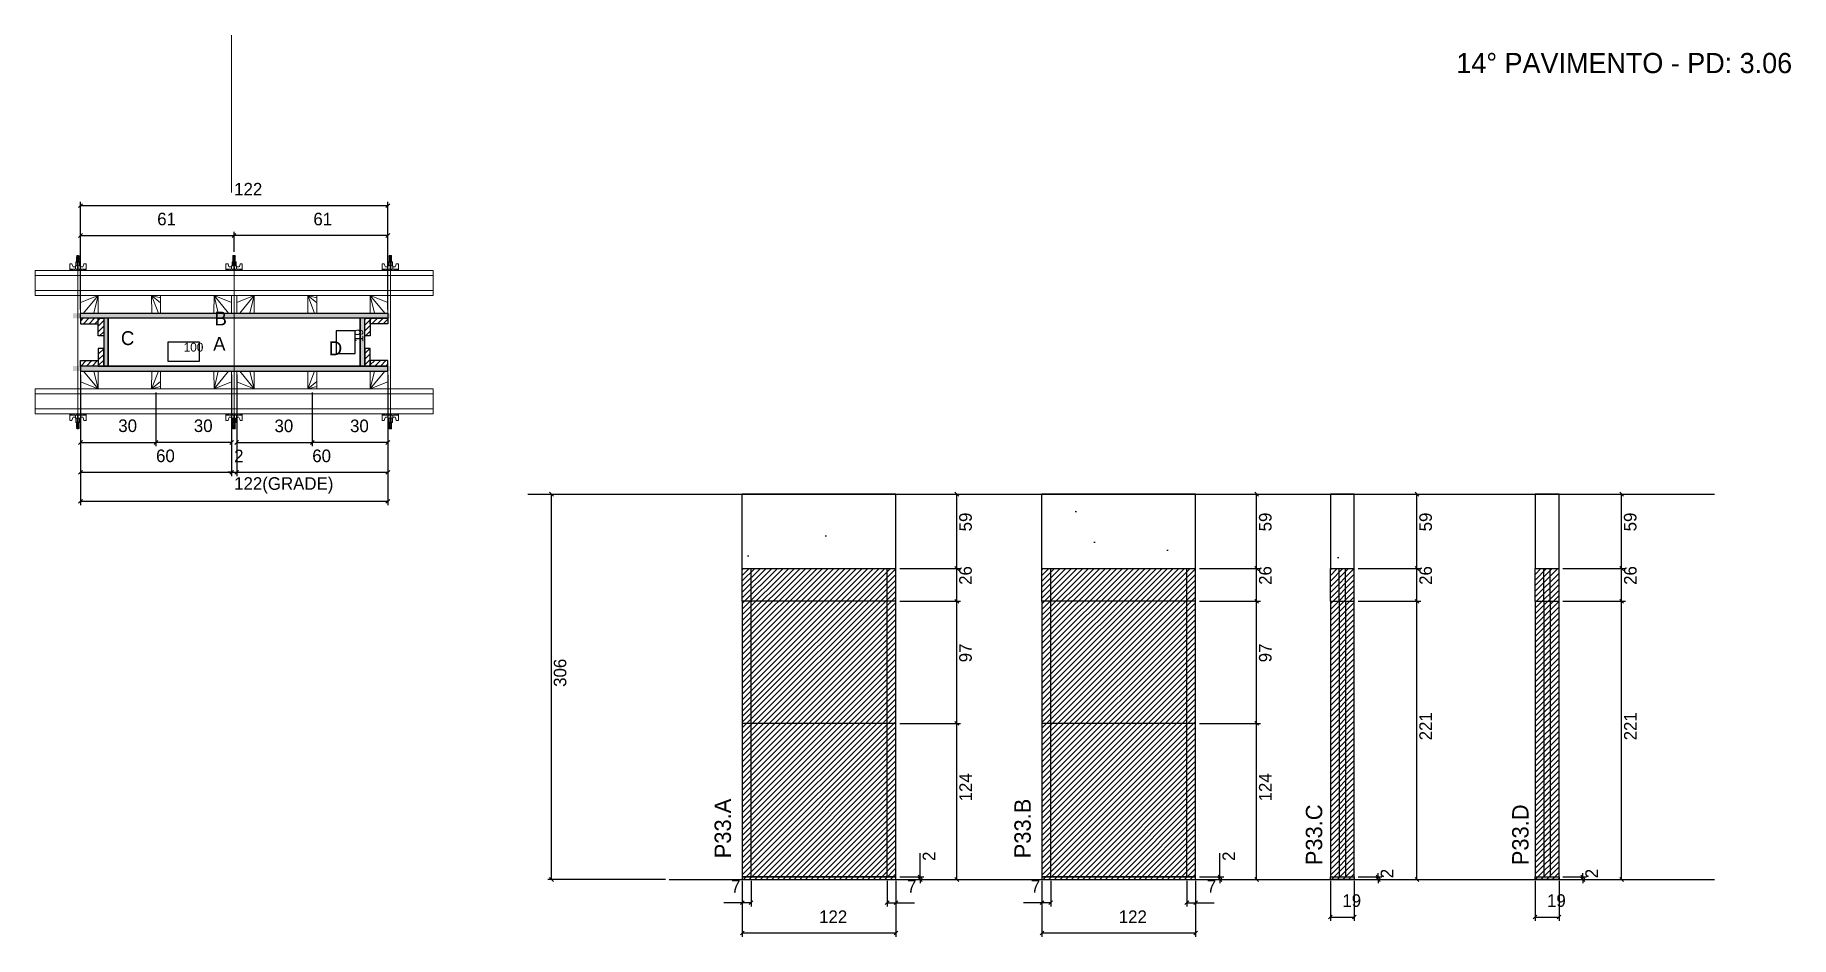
# Model space of a CAD drawing. Header units: metres. Extents: x 5724 to 7118, y 1648 to 2364.
import ezdxf

# ---------------------------------------------------------------- set-up
doc = ezdxf.new("R2010")
doc.units = ezdxf.units.M
for name, color, linetype in [('CHAPA', 7, 'Continuous'), ('COTA', 7, 'Continuous'), ('Hachura', 7, 'Continuous'), ('Madeira', 7, 'Continuous'), ('NIVEL 2° PAV.', 7, 'Continuous'), ('NOMENCLATURA', 7, 'Continuous'), ('Nível', 7, 'Continuous'), ('Painéis', 7, 'Continuous'), ('Perfil Metálico', 7, 'Continuous'), ('SARR_2.2x7', 7, 'Continuous'), ('SARRAFO', 7, 'Continuous'), ('Texto Seção', 7, 'Continuous'), ('TEXTO_GERAL', 7, 'Continuous')]:
    doc.layers.add(name, color=color, linetype=linetype)

msp = doc.modelspace()

# ---------------------------------------------------------------- hatches: boundary and pattern name
at = {"layer": 'COTA'}
h = msp.add_hatch(dxfattribs=at)
h.set_pattern_fill('AR-CONC')
h.paths.add_polyline_path([(6285.8, 1999.3), (6285.8, 1940.3), (6407.8, 1940.3), (6407.8, 1999.3), (6285.8, 1999.3)])
h = msp.add_hatch(dxfattribs=at)
h.set_pattern_fill('AR-CONC')
h.paths.add_polyline_path([(6523.7, 1999.3), (6523.7, 1940.3), (6645.7, 1940.3), (6645.7, 1999.3), (6523.7, 1999.3)])
h = msp.add_hatch(dxfattribs=at)
h.set_pattern_fill('AR-CONC')
h.paths.add_polyline_path([(6771.7, 1940.3), (6771.7, 1999.3), (6752.7, 1999.3), (6752.7, 1940.3), (6771.7, 1940.3)])
h = msp.add_hatch(dxfattribs=at)
h.set_pattern_fill('AR-CONC')
h.paths.add_polyline_path([(6934.2, 1940.3), (6934.2, 1999.3), (6915.2, 1999.3), (6915.2, 1940.3), (6934.2, 1940.3)])
at = {"layer": 'Hachura'}
h = msp.add_hatch(color=7, dxfattribs=at)
h.dxf.hatch_style = 1
h.paths.add_polyline_path([(5754.4, 2139.1), (5754.4, 2143.1), (6006.4, 2143.1), (6006.4, 2139.1), (5754.4, 2139.1), (5754.4, 2139.1)])
h = msp.add_hatch(dxfattribs=at)
h.set_pattern_fill('ANSI31')
h.paths.add_polyline_path([(5774.4, 2139.1), (5774.4, 2134.7), (5760.4, 2134.7), (5760.4, 2139.1), (5774.4, 2139.1)])
h = msp.add_hatch(dxfattribs=at)
h.set_pattern_fill('ANSI31')
h.paths.add_polyline_path([(5778.8, 2139.1), (5774.4, 2139.1), (5774.4, 2125.1), (5778.8, 2125.1), (5778.8, 2139.1)])
h = msp.add_hatch(color=7, dxfattribs=at)
h.dxf.hatch_style = 1
h.paths.add_polyline_path([(5782.4, 2139.1), (5778.8, 2139.1), (5778.8, 2101.1), (5782.4, 2101.1), (5782.4, 2139.1)])
h = msp.add_hatch(color=7, dxfattribs=at)
h.dxf.hatch_style = 1
h.paths.add_polyline_path([(5782.4, 2139.1), (5778.8, 2139.1), (5778.8, 2101.1), (5782.4, 2101.1), (5782.4, 2139.1)])
h = msp.add_hatch(color=7, dxfattribs=at)
h.dxf.hatch_style = 1
h.paths.add_polyline_path([(5986, 2139.1), (5982.4, 2139.1), (5982.4, 2101.1), (5986, 2101.1), (5986, 2139.1)])
h = msp.add_hatch(color=7, dxfattribs=at)
h.dxf.hatch_style = 1
h.paths.add_polyline_path([(5986, 2139.1), (5982.4, 2139.1), (5982.4, 2101.1), (5986, 2101.1), (5986, 2139.1)])
h = msp.add_hatch(dxfattribs=at)
h.set_pattern_fill('ANSI31')
h.paths.add_polyline_path([(5990.4, 2139.1), (5986, 2139.1), (5986, 2125.1), (5990.4, 2125.1), (5990.4, 2139.1)])
h = msp.add_hatch(dxfattribs=at)
h.set_pattern_fill('ANSI31')
h.paths.add_polyline_path([(5990.4, 2139.1), (5990.4, 2134.7), (6004.4, 2134.7), (6004.4, 2139.1), (5990.4, 2139.1)])
h = msp.add_hatch(dxfattribs=at)
h.set_pattern_fill('ANSI31')
h.paths.add_polyline_path([(5774.4, 2101.1), (5774.4, 2105.5), (5760.4, 2105.5), (5760.4, 2101.1), (5774.4, 2101.1)])
h = msp.add_hatch(dxfattribs=at)
h.set_pattern_fill('ANSI31')
h.paths.add_polyline_path([(5778.8, 2101.1), (5774.4, 2101.1), (5774.4, 2115.1), (5778.8, 2115.1), (5778.8, 2101.1)])
h = msp.add_hatch(dxfattribs=at)
h.set_pattern_fill('ANSI31')
h.paths.add_polyline_path([(5990.4, 2101.1), (5986, 2101.1), (5986, 2115.1), (5990.4, 2115.1), (5990.4, 2101.1)])
h = msp.add_hatch(dxfattribs=at)
h.set_pattern_fill('ANSI31')
h.paths.add_polyline_path([(5990.4, 2101.1), (5990.4, 2105.5), (6004.4, 2105.5), (6004.4, 2101.1), (5990.4, 2101.1)])
h = msp.add_hatch(color=7, dxfattribs=at)
h.dxf.hatch_style = 1
h.paths.add_polyline_path([(5754.4, 2101.1), (5754.4, 2097.1), (6006.4, 2097.1), (6006.4, 2101.1), (5754.4, 2101.1), (5754.4, 2101.1)])
h = msp.add_hatch(dxfattribs=at)
h.set_pattern_fill('ANSI31')
h.paths.add_polyline_path([(6407.8, 1940.3), (6285.8, 1940.3), (6285.8, 1693.3), (6407.8, 1693.3), (6407.8, 1940.3)])
h = msp.add_hatch(dxfattribs=at)
h.set_pattern_fill('ANSI31')
h.paths.add_polyline_path([(6645.7, 1940.3), (6523.7, 1940.3), (6523.7, 1693.3), (6645.7, 1693.3), (6645.7, 1940.3)])
h = msp.add_hatch(dxfattribs=at)
h.set_pattern_fill('ANSI31')
h.paths.add_polyline_path([(6771.7, 1940.3), (6752.7, 1940.3), (6752.7, 1693.3), (6771.7, 1693.3), (6771.7, 1940.3)])
h = msp.add_hatch(dxfattribs=at)
h.set_pattern_fill('ANSI31')
h.paths.add_polyline_path([(6934.2, 1940.3), (6915.2, 1940.3), (6915.2, 1693.3), (6934.2, 1693.3), (6934.2, 1940.3)])

# ---------------------------------------------------------------- linework, layer by layer
at = {"layer": 'CHAPA', "color": 1, "lineweight": 25}
for points in [[(5760.4, 2139.1), (5760.4, 2143.1), (6004.4, 2143.1), (6004.4, 2139.1)], [(5760.4, 2139.1), (5760.4, 2143.1), (6004.4, 2143.1), (6004.4, 2139.1)], [(5782.4, 2139.1), (5778.8, 2139.1), (5778.8, 2101.1), (5782.4, 2101.1)], [(5782.4, 2139.1), (5778.8, 2139.1), (5778.8, 2101.1), (5782.4, 2101.1)], [(5986, 2139.1), (5982.4, 2139.1), (5982.4, 2101.1), (5986, 2101.1)], [(5986, 2139.1), (5982.4, 2139.1), (5982.4, 2101.1), (5986, 2101.1)], [(5760.4, 2101.1), (5760.4, 2097.1), (6004.4, 2097.1), (6004.4, 2101.1)], [(5760.4, 2101.1), (5760.4, 2097.1), (6004.4, 2097.1), (6004.4, 2101.1)]]:
    msp.add_lwpolyline(points, close=True, dxfattribs=at)
at = {"layer": 'COTA', "color": 241, "lineweight": 25}
for p, q in [((5760.4, 2146.1), (5760.4, 2231.5)), ((6004.4, 2146.1), (6004.4, 2231.5)), ((6004.4, 2228.5), (5760.4, 2228.5)), ((5760.4, 2180.1), (5760.4, 2207.8)), ((5760.4, 2204.8), (5882.3, 2204.8)), ((5882.3, 2191.9), (5882.3, 2207.8)), ((5882.3, 2191.9), (5882.3, 2207.8)), ((6004.4, 2204.8), (5882.3, 2204.8)), ((6004.4, 2180.1), (6004.4, 2207.8)), ((5760.4, 2094.1), (5760.4, 2013.7)), ((5880.4, 2094.1), (5880.4, 2013.7)), ((5884.4, 2094.1), (5884.4, 2013.7)), ((6004.4, 2094.1), (6004.4, 2013.7)), ((5760.4, 2080.1), (5760.4, 1990.6)), ((5820.3, 2080.1), (5820.3, 2037.4)), ((5820.3, 2080.1), (5820.3, 2037.4)), ((5880.4, 2080.1), (5880.4, 2013.7)), ((5884.4, 2080.1), (5884.4, 2013.7)), ((5944.4, 2080.1), (5944.4, 2037.4)), ((5944.4, 2080.1), (5944.4, 2037.4)), ((6004.4, 2080.1), (6004.4, 1990.6)), ((5760.4, 2060.1), (5760.4, 2037.4)), ((5880.4, 2051.1), (5880.4, 2037.4)), ((5884.4, 2060.1), (5884.4, 2037.4)), ((6004.4, 2051.1), (6004.4, 2037.4)), ((5760.4, 2040.4), (5820.3, 2040.4)), ((5880.4, 2040.4), (5820.3, 2040.4)), ((5884.4, 2040.4), (5944.4, 2040.4)), ((6004.4, 2040.4), (5944.4, 2040.4)), ((5760.4, 2016.7), (5880.4, 2016.7)), ((5880.4, 2016.7), (5877.4, 2016.7)), ((5880.4, 2016.7), (5884.4, 2016.7)), ((5884.4, 2016.7), (6004.4, 2016.7)), ((5884.4, 2016.7), (5887.4, 2016.7)), ((6004.4, 1993.6), (5760.4, 1993.6)), ((6285.8, 1940.3), (6285.8, 1999.3)), ((6407.8, 1999.3), (6285.8, 1999.3)), ((6407.8, 1940.3), (6407.8, 1999.3)), ((6645.7, 1999.3), (6523.7, 1999.3)), ((6523.7, 1940.3), (6523.7, 1999.3)), ((6645.7, 1940.3), (6645.7, 1999.3))]:
    msp.add_line(p, q, dxfattribs=at)
at = {"layer": 'COTA', "color": 0, "lineweight": 25}
for p, q in [((5761.9, 2230), (5758.9, 2227)), ((6002.9, 2227), (6005.9, 2230)), ((5761.9, 2206.3), (5758.9, 2203.3)), ((5883.8, 2206.3), (5880.8, 2203.3)), ((5880.8, 2203.3), (5883.8, 2206.3)), ((6002.9, 2203.3), (6005.9, 2206.3)), ((5761.9, 2041.9), (5758.9, 2038.9)), ((5818.8, 2038.9), (5821.8, 2041.9)), ((5821.8, 2041.9), (5818.8, 2038.9)), ((5878.9, 2038.9), (5881.9, 2041.9)), ((5885.9, 2041.9), (5882.9, 2038.9)), ((5942.9, 2038.9), (5945.9, 2041.9)), ((5945.9, 2041.9), (5942.9, 2038.9)), ((6002.9, 2038.9), (6005.9, 2041.9)), ((5761.9, 2018.2), (5758.9, 2015.2)), ((5878.9, 2015.2), (5881.9, 2018.2)), ((5878.9, 2015.2), (5881.9, 2018.2)), ((5885.9, 2018.2), (5882.9, 2015.2)), ((5885.9, 2018.2), (5882.9, 2015.2)), ((6002.9, 2015.2), (6005.9, 2018.2)), ((5761.9, 1995.1), (5758.9, 1992.1)), ((6002.9, 1992.1), (6005.9, 1995.1)), ((6457.6, 1997.8), (6454.6, 2000.8)), ((6695.6, 1997.8), (6692.6, 2000.8)), ((6822.9, 1997.8), (6819.9, 2000.8)), ((6985.4, 1997.8), (6982.4, 2000.8)), ((6454.6, 1941.8), (6457.6, 1938.8)), ((6692.6, 1941.8), (6695.6, 1938.8)), ((6819.9, 1941.8), (6822.9, 1938.8)), ((6982.4, 1941.8), (6985.4, 1938.8)), ((6457.6, 1912.8), (6454.6, 1915.8)), ((6695.6, 1912.8), (6692.6, 1915.8)), ((6822.9, 1912.8), (6819.9, 1915.8)), ((6985.4, 1912.8), (6982.4, 1915.8)), ((6457.6, 1815.8), (6454.6, 1818.8)), ((6454.6, 1818.8), (6457.6, 1815.8)), ((6695.6, 1815.8), (6692.6, 1818.8)), ((6692.6, 1818.8), (6695.6, 1815.8)), ((6425.5, 1696.8), (6428.5, 1693.8)), ((6428.5, 1691.8), (6425.5, 1694.8)), ((6454.6, 1694.8), (6457.6, 1691.8)), ((6663.5, 1696.8), (6666.5, 1693.8)), ((6666.5, 1691.8), (6663.5, 1694.8)), ((6692.6, 1694.8), (6695.6, 1691.8)), ((6789.1, 1696.8), (6792.1, 1693.8)), ((6792.1, 1691.8), (6789.1, 1694.8)), ((6819.9, 1694.8), (6822.9, 1691.8)), ((6951.6, 1696.8), (6954.6, 1693.8)), ((6954.6, 1691.8), (6951.6, 1694.8)), ((6982.4, 1694.8), (6985.4, 1691.8)), ((6287.3, 1676.3), (6284.3, 1673.3)), ((6291.3, 1673.3), (6294.3, 1676.3)), ((6402.3, 1676.3), (6399.3, 1673.3)), ((6406.3, 1673.3), (6409.3, 1676.3)), ((6525.2, 1676.3), (6522.2, 1673.3)), ((6529.2, 1673.3), (6532.2, 1676.3)), ((6640.2, 1676.3), (6637.2, 1673.3)), ((6644.2, 1673.3), (6647.2, 1676.3)), ((6754.2, 1664.9), (6751.2, 1661.9)), ((6770.2, 1661.9), (6773.2, 1664.9)), ((6916.7, 1664.9), (6913.7, 1661.9)), ((6932.7, 1661.9), (6935.7, 1664.9)), ((6287.3, 1652.2), (6284.3, 1649.2)), ((6406.3, 1649.2), (6409.3, 1652.2)), ((6525.2, 1652.2), (6522.2, 1649.2)), ((6644.2, 1649.2), (6647.2, 1652.2))]:
    msp.add_line(p, q, dxfattribs=at)
at = {"layer": 'COTA', "color": 180, "lineweight": 25}
for p, q in [((5854.8, 2120.1), (5829.8, 2120.1)), ((5829.8, 2120.1), (5829.8, 2105.1)), ((5854.8, 2105.1), (5854.8, 2120.1)), ((5978.4, 2129.1), (5963.4, 2129.1)), ((5963.4, 2129.1), (5963.4, 2111.1)), ((5978.4, 2111.1), (5978.4, 2129.1)), ((5829.8, 2105.1), (5854.8, 2105.1)), ((5963.4, 2111.1), (5978.4, 2111.1))]:
    msp.add_line(p, q, dxfattribs=at)
at = {"layer": 'COTA', "color": 4, "lineweight": 25}
for p, q in [((6410.8, 1999.3), (6459.1, 1999.3)), ((6456.1, 1940.3), (6456.1, 1999.3)), ((6648.7, 1999.3), (6697.1, 1999.3)), ((6694.1, 1940.3), (6694.1, 1999.3)), ((6774.7, 1999.3), (6824.4, 1999.3)), ((6821.4, 1940.3), (6821.4, 1999.3)), ((6937.2, 1999.3), (6986.9, 1999.3)), ((6983.9, 1940.3), (6983.9, 1999.3)), ((6410.8, 1940.3), (6459.1, 1940.3)), ((6648.7, 1940.3), (6697.1, 1940.3)), ((6774.7, 1940.3), (6824.4, 1940.3)), ((6937.2, 1940.3), (6986.9, 1940.3)), ((6410.8, 1914.3), (6459.1, 1914.3)), ((6456.1, 1817.3), (6456.1, 1914.3)), ((6648.7, 1914.3), (6697.1, 1914.3)), ((6694.1, 1817.3), (6694.1, 1914.3)), ((6774.7, 1914.3), (6824.4, 1914.3)), ((6821.4, 1693.3), (6821.4, 1914.3)), ((6937.2, 1914.3), (6986.9, 1914.3)), ((6983.9, 1693.3), (6983.9, 1914.3)), ((6410.8, 1817.3), (6459.1, 1817.3)), ((6448.6, 1817.3), (6459.1, 1817.3)), ((6456.1, 1693.3), (6456.1, 1817.3)), ((6648.7, 1817.3), (6697.1, 1817.3)), ((6686.6, 1817.3), (6697.1, 1817.3)), ((6694.1, 1693.3), (6694.1, 1817.3)), ((6427, 1695.3), (6427, 1714.1)), ((6665, 1695.3), (6665, 1714.1)), ((6285.8, 1692.3), (6285.8, 1647.7)), ((6285.8, 1690.3), (6285.8, 1671.8)), ((6292.8, 1692.3), (6292.8, 1671.8)), ((6400.8, 1692.3), (6400.8, 1671.8)), ((6407.8, 1692.3), (6407.8, 1647.7)), ((6407.8, 1690.3), (6407.8, 1671.8)), ((6410.8, 1695.3), (6430, 1695.3)), ((6410.8, 1693.3), (6430, 1693.3)), ((6410.8, 1693.3), (6459.1, 1693.3)), ((6427, 1693.3), (6427, 1695.3)), ((6427, 1693.3), (6427, 1690.3)), ((6523.7, 1692.3), (6523.7, 1647.7)), ((6523.7, 1690.3), (6523.7, 1671.8)), ((6530.7, 1692.3), (6530.7, 1671.8)), ((6638.7, 1692.3), (6638.7, 1671.8)), ((6645.7, 1692.3), (6645.7, 1647.7)), ((6645.7, 1690.3), (6645.7, 1671.8)), ((6648.7, 1695.3), (6668, 1695.3)), ((6648.7, 1693.3), (6668, 1693.3)), ((6648.7, 1693.3), (6697.1, 1693.3)), ((6665, 1693.3), (6665, 1695.3)), ((6665, 1693.3), (6665, 1690.3)), ((6752.7, 1692.3), (6752.7, 1660.4)), ((6771.7, 1692.3), (6771.7, 1660.4)), ((6774.7, 1695.3), (6793.6, 1695.3)), ((6774.7, 1693.3), (6793.6, 1693.3)), ((6774.7, 1693.3), (6824.4, 1693.3)), ((6790.6, 1695.3), (6790.6, 1698.3)), ((6790.6, 1693.3), (6790.6, 1695.3)), ((6790.6, 1693.3), (6790.6, 1690.3)), ((6915.2, 1692.3), (6915.2, 1660.4)), ((6934.2, 1692.3), (6934.2, 1660.4)), ((6937.2, 1695.3), (6956.1, 1695.3)), ((6937.2, 1693.3), (6956.1, 1693.3)), ((6937.2, 1693.3), (6986.9, 1693.3)), ((6953.1, 1695.3), (6953.1, 1698.3)), ((6953.1, 1693.3), (6953.1, 1695.3)), ((6953.1, 1693.3), (6953.1, 1690.3)), ((6285.8, 1674.8), (6271.1, 1674.8)), ((6292.8, 1674.8), (6285.8, 1674.8)), ((6400.8, 1674.8), (6407.8, 1674.8)), ((6407.8, 1674.8), (6422.5, 1674.8)), ((6523.7, 1674.8), (6509, 1674.8)), ((6530.7, 1674.8), (6523.7, 1674.8)), ((6638.7, 1674.8), (6645.7, 1674.8)), ((6645.7, 1674.8), (6660.5, 1674.8)), ((6752.7, 1663.4), (6771.7, 1663.4)), ((6915.2, 1663.4), (6934.2, 1663.4)), ((6407.8, 1650.7), (6285.8, 1650.7)), ((6645.7, 1650.7), (6523.7, 1650.7))]:
    msp.add_line(p, q, dxfattribs=at)
at = {"layer": 'COTA', "color": 241, "lineweight": 25}
for points in [[(6771.7, 1940.3), (6771.7, 1999.3), (6752.7, 1999.3), (6752.7, 1940.3)], [(6934.2, 1940.3), (6934.2, 1999.3), (6915.2, 1999.3), (6915.2, 1940.3)]]:
    msp.add_lwpolyline(points, dxfattribs=at)
at = {"layer": 'Hachura', "color": 0, "lineweight": 9}
for p, q in [((5757.3, 2188.6), (5757.7, 2188.9)), ((5757.3, 2188.3), (5757.3, 2188.6)), ((5759.3, 2188.6), (5757.3, 2188.6)), ((5757.7, 2188.9), (5758.9, 2188.9)), ((5759.3, 2187.9), (5758, 2188.6)), ((5759.4, 2188), (5758.2, 2188.6)), ((5758.7, 2188.6), (5759.4, 2188.2)), ((5759.3, 2188.6), (5758.9, 2188.9)), ((5759, 2188.6), (5759.3, 2188.5)), ((5881.3, 2188.6), (5881.7, 2188.9)), ((5881.3, 2188.2), (5881.3, 2188.6)), ((5883.3, 2188.6), (5881.3, 2188.6)), ((5881.7, 2188.9), (5882.9, 2188.9)), ((5883.3, 2187.9), (5882, 2188.6)), ((5883.4, 2188), (5882.2, 2188.6)), ((5882.8, 2188.6), (5883.4, 2188.2)), ((5883.3, 2188.6), (5882.9, 2188.9)), ((5883, 2188.6), (5883.3, 2188.4)), ((6006, 2188.6), (6005.3, 2188.2)), ((6005.4, 2188), (6006.5, 2188.6)), ((6005.5, 2188.6), (6005.8, 2188.9)), ((6005.7, 2188.6), (6005.5, 2188.5)), ((6005.5, 2187.9), (6006.8, 2188.6)), ((6005.5, 2188.6), (6007.4, 2188.6)), ((6007.1, 2188.9), (6005.8, 2188.9)), ((6007.4, 2188.6), (6007.1, 2188.9)), ((6007.4, 2188.3), (6007.4, 2188.6)), ((5751.9, 2182.3), (5753.6, 2182.3)), ((5751.9, 2177.1), (5751.9, 2182.2)), ((5751.9, 2178), (5764.8, 2178)), ((5751.9, 2178), (5757.1, 2178)), ((5764.8, 2177.1), (5751.9, 2177.1)), ((5752.1, 2178), (5752.1, 2177.1)), ((5752.3, 2178), (5752.3, 2177.1)), ((5752.6, 2178), (5752.6, 2177.1)), ((5753.1, 2178), (5753.1, 2177.1)), ((5753.6, 2182.3), (5754.2, 2180.1)), ((5753.9, 2178), (5753.9, 2177.1)), ((5754.5, 2179.8), (5756.4, 2179.8)), ((5755.3, 2178), (5755.3, 2177.1)), ((5763.9, 2177.1), (5756, 2177.1)), ((5756.4, 2180.6), (5760.3, 2180.6)), ((5756.4, 2178), (5756.4, 2180.6)), ((5758.4, 2178), (5756.4, 2178)), ((5760, 2183.8), (5756.7, 2183.8)), ((5756.7, 2183.8), (5756.7, 2180.6)), ((5760, 2183.7), (5756.7, 2183.7)), ((5757.1, 2178), (5757.7, 2178)), ((5759.4, 2186.9), (5757.2, 2187.9)), ((5759.4, 2185.7), (5757.2, 2186.8)), ((5759.4, 2184.5), (5757.2, 2185.6)), ((5758.5, 2183.8), (5757.2, 2184.4)), ((5757.3, 2188.3), (5759.3, 2187.3)), ((5757.3, 2188.3), (5759.3, 2187.3)), ((5757.3, 2188.2), (5759.4, 2187.1)), ((5757.3, 2187.1), (5757.3, 2187.7)), ((5759.3, 2186.8), (5757.3, 2187.7)), ((5757.3, 2187.1), (5759.3, 2186.1)), ((5757.3, 2187), (5759.4, 2185.9)), ((5757.3, 2185.9), (5757.3, 2186.6)), ((5759.3, 2185.6), (5757.3, 2186.6)), ((5757.3, 2186.4), (5757.3, 2186.6)), ((5757.3, 2185.9), (5759.3, 2185)), ((5757.3, 2185.9), (5759.4, 2184.8)), ((5757.3, 2184.8), (5757.3, 2185.4)), ((5759.3, 2184.5), (5757.3, 2185.4)), ((5757.3, 2184.8), (5759.3, 2183.8)), ((5758.2, 2183.8), (5757.3, 2184.3)), ((5757.3, 2183.8), (5757.3, 2184.3)), ((5757.4, 2177.7), (5757.4, 2177.9)), ((5757.4, 2177.3), (5757.4, 2177.7)), ((5757.7, 2183.8), (5757.7, 2180.6)), ((5758.1, 2178), (5758.1, 2180)), ((5758.4, 2178), (5758.4, 2177.1)), ((5758.6, 2180), (5758.6, 2178)), ((5759.3, 2187.9), (5759.3, 2187.3)), ((5759.3, 2186.1), (5759.3, 2186.8)), ((5759.3, 2185.4), (5759.3, 2185.6)), ((5759.3, 2185.4), (5759.3, 2185)), ((5759.3, 2184.5), (5759.3, 2183.8)), ((5759.3, 2183.8), (5759.3, 2180.6)), ((5759.3, 2177.9), (5759.3, 2177.5)), ((5760, 2180.6), (5760, 2183.8)), ((5760.3, 2180.6), (5760, 2180.6)), ((5760.3, 2180.6), (5760, 2180.6)), ((5760.3, 2180.6), (5760.3, 2178)), ((5762.2, 2179.8), (5760.3, 2179.8)), ((5761.4, 2178), (5761.4, 2177.1)), ((5763.1, 2182.3), (5762.6, 2180.1)), ((5762.8, 2178), (5762.8, 2177.1)), ((5764.8, 2182.3), (5763.1, 2182.3)), ((5763.7, 2178), (5763.7, 2177.1)), ((5764.1, 2178), (5764.1, 2177.1)), ((5764.5, 2178), (5764.5, 2177.1)), ((5764.7, 2178), (5764.7, 2177.1)), ((5764.8, 2178), (5764.8, 2182.3)), ((5764.8, 2178), (5764.8, 2177.1)), ((5875.9, 2177.1), (5875.9, 2182.2)), ((5875.9, 2182.2), (5877.6, 2182.2)), ((5875.9, 2178), (5888.8, 2178)), ((5875.9, 2178), (5881.1, 2178)), ((5888.8, 2177.1), (5875.9, 2177.1)), ((5876.1, 2178), (5876.1, 2177.1)), ((5876.3, 2178), (5876.3, 2177.1)), ((5876.6, 2178), (5876.6, 2177.1)), ((5877.1, 2178), (5877.1, 2177.1)), ((5877.6, 2182.2), (5878.2, 2180)), ((5877.9, 2178), (5877.9, 2177.1)), ((5878.5, 2179.8), (5880.4, 2179.8)), ((5879.3, 2178), (5879.3, 2177.1)), ((5887.9, 2177.1), (5880.1, 2177.1)), ((5880.4, 2180.6), (5884.3, 2180.6)), ((5880.4, 2178), (5880.4, 2180.6)), ((5882.4, 2178), (5880.4, 2178)), ((5884, 2183.8), (5880.7, 2183.8)), ((5880.7, 2183.8), (5880.7, 2180.6)), ((5884, 2183.7), (5880.7, 2183.7)), ((5881.1, 2178), (5881.7, 2178)), ((5883.4, 2186.8), (5881.2, 2187.9)), ((5883.4, 2185.7), (5881.2, 2186.7)), ((5883.4, 2184.5), (5881.2, 2185.6)), ((5882.5, 2183.8), (5881.2, 2184.4)), ((5881.3, 2188.2), (5883.3, 2187.3)), ((5881.3, 2188.2), (5883.4, 2187.1)), ((5881.3, 2188.2), (5883.3, 2187.3)), ((5881.3, 2187.1), (5881.3, 2187.7)), ((5883.3, 2186.8), (5881.3, 2187.7)), ((5881.3, 2187.1), (5883.3, 2186.1)), ((5881.3, 2187), (5883.4, 2185.9)), ((5881.3, 2185.9), (5881.3, 2186.6)), ((5883.3, 2185.6), (5881.3, 2186.6)), ((5881.3, 2186.4), (5881.3, 2186.6)), ((5881.3, 2185.9), (5883.3, 2185)), ((5881.3, 2185.8), (5883.4, 2184.7)), ((5881.3, 2184.8), (5881.3, 2185.4)), ((5883.3, 2184.4), (5881.3, 2185.4)), ((5881.3, 2184.8), (5883.3, 2183.8)), ((5882.2, 2183.8), (5881.3, 2184.2)), ((5881.3, 2183.8), (5881.3, 2184.2)), ((5881.4, 2177.7), (5881.4, 2177.9)), ((5881.4, 2177.2), (5881.4, 2177.7)), ((5881.7, 2183.8), (5881.7, 2180.6)), ((5882.1, 2178), (5882.1, 2180)), ((5882.4, 2178), (5882.4, 2177.1)), ((5882.6, 2180), (5882.6, 2178)), ((5883.3, 2187.9), (5883.3, 2187.3)), ((5883.3, 2186.1), (5883.3, 2186.8)), ((5883.3, 2185.4), (5883.3, 2185.6)), ((5883.3, 2185.4), (5883.3, 2185)), ((5883.3, 2184.4), (5883.3, 2183.8)), ((5883.3, 2183.8), (5883.3, 2180.6)), ((5883.3, 2177.9), (5883.3, 2177.4)), ((5884, 2180.6), (5884, 2183.8)), ((5884.3, 2180.6), (5884, 2180.6)), ((5884.3, 2180.6), (5884, 2180.6)), ((5884.3, 2180.6), (5884.3, 2178)), ((5886.2, 2179.8), (5884.3, 2179.8)), ((5885.4, 2178), (5885.4, 2177.1)), ((5887.1, 2182.2), (5886.6, 2180)), ((5886.8, 2178), (5886.8, 2177.1)), ((5888.8, 2182.2), (5887.1, 2182.2)), ((5887.7, 2178), (5887.7, 2177.1)), ((5888.1, 2178), (5888.1, 2177.1)), ((5888.5, 2178), (5888.5, 2177.1)), ((5888.7, 2178), (5888.7, 2177.1)), ((5888.8, 2178), (5888.8, 2182.2)), ((5888.8, 2178), (5888.8, 2177.1)), ((5999.9, 2178), (5999.9, 2182.3)), ((5999.9, 2182.3), (6001.6, 2182.3)), ((6012.8, 2178), (5999.9, 2178)), ((5999.9, 2178), (5999.9, 2177.1)), ((5999.9, 2177.1), (6012.8, 2177.1)), ((6000.1, 2178), (6000.1, 2177.1)), ((6000.3, 2178), (6000.3, 2177.1)), ((6000.6, 2178), (6000.6, 2177.1)), ((6000.9, 2177.1), (6008.7, 2177.1)), ((6001.1, 2178), (6001.1, 2177.1)), ((6001.6, 2182.3), (6002.2, 2180.1)), ((6001.9, 2178), (6001.9, 2177.1)), ((6002.5, 2179.8), (6004.4, 2179.8)), ((6003.3, 2178), (6003.3, 2177.1)), ((6008.3, 2180.6), (6004.4, 2180.6)), ((6004.4, 2180.6), (6004.4, 2178)), ((6004.4, 2180.6), (6004.7, 2180.6)), ((6004.4, 2180.6), (6004.7, 2180.6)), ((6004.7, 2183.8), (6008, 2183.8)), ((6004.7, 2180.6), (6004.7, 2183.8)), ((6004.7, 2183.7), (6008, 2183.7)), ((6007.5, 2188.2), (6005.3, 2187.1)), ((6007.5, 2187), (6005.3, 2185.9)), ((6007.5, 2185.9), (6005.3, 2184.8)), ((6005.4, 2186.9), (6007.5, 2187.9)), ((6005.4, 2185.7), (6007.5, 2186.8)), ((6005.4, 2184.5), (6007.5, 2185.6)), ((6005.4, 2177.9), (6005.4, 2177.5)), ((6007.4, 2188.3), (6005.5, 2187.3)), ((6007.4, 2188.3), (6005.5, 2187.3)), ((6005.5, 2187.9), (6005.5, 2187.3)), ((6005.5, 2186.8), (6007.4, 2187.7)), ((6007.4, 2187.1), (6005.5, 2186.1)), ((6005.5, 2186.1), (6005.5, 2186.8)), ((6005.5, 2185.6), (6007.4, 2186.6)), ((6007.4, 2185.9), (6005.5, 2185)), ((6005.5, 2185.4), (6005.5, 2185.6)), ((6005.5, 2185.4), (6005.5, 2185)), ((6005.5, 2184.5), (6007.4, 2185.4)), ((6007.4, 2184.8), (6005.5, 2183.8)), ((6005.5, 2184.5), (6005.5, 2183.8)), ((6005.5, 2183.8), (6005.5, 2180.6)), ((6006.2, 2183.8), (6007.5, 2184.4)), ((6006.2, 2180), (6006.2, 2178)), ((6006.4, 2178), (6008.3, 2178)), ((6006.4, 2178), (6006.4, 2177.1)), ((6006.5, 2183.8), (6007.4, 2184.3)), ((6006.7, 2178), (6006.7, 2180)), ((6007, 2183.8), (6007, 2180.6)), ((6007.7, 2178), (6007, 2178)), ((6007.3, 2177.7), (6007.3, 2177.9)), ((6007.3, 2177.3), (6007.3, 2177.7)), ((6007.4, 2187.1), (6007.4, 2187.7)), ((6007.4, 2185.9), (6007.4, 2186.6)), ((6007.4, 2186.4), (6007.4, 2186.6)), ((6007.4, 2184.8), (6007.4, 2185.4)), ((6007.4, 2183.8), (6007.4, 2184.3)), ((6012.8, 2178), (6007.7, 2178)), ((6008, 2183.8), (6008, 2180.6)), ((6008.3, 2178), (6008.3, 2180.6)), ((6010.2, 2179.8), (6008.3, 2179.8)), ((6009.4, 2178), (6009.4, 2177.1)), ((6011.1, 2182.3), (6010.6, 2180.1)), ((6010.8, 2178), (6010.8, 2177.1)), ((6012.8, 2182.3), (6011.1, 2182.3)), ((6011.7, 2178), (6011.7, 2177.1)), ((6012.1, 2178), (6012.1, 2177.1)), ((6012.5, 2178), (6012.5, 2177.1)), ((6012.7, 2178), (6012.7, 2177.1)), ((6012.8, 2177.1), (6012.8, 2182.2)), ((5764.8, 2063.1), (5751.9, 2063.1)), ((5751.9, 2063.1), (5751.9, 2058)), ((5752.1, 2062.2), (5752.1, 2063.1)), ((5752.3, 2062.2), (5752.3, 2063.1)), ((5752.6, 2062.2), (5752.6, 2063.1)), ((5753.1, 2062.2), (5753.1, 2063.1)), ((5753.9, 2062.2), (5753.9, 2063.1)), ((5755.3, 2062.2), (5755.3, 2063.1)), ((5763.9, 2063.1), (5756, 2063.1)), ((5758.4, 2062.2), (5758.4, 2063.1)), ((5761.4, 2062.2), (5761.4, 2063.1)), ((5762.8, 2062.2), (5762.8, 2063.1)), ((5763.7, 2062.2), (5763.7, 2063.1)), ((5764.1, 2062.2), (5764.1, 2063.1)), ((5764.5, 2062.2), (5764.5, 2063.1)), ((5764.7, 2062.2), (5764.7, 2063.1)), ((5764.8, 2062.2), (5764.8, 2063.1)), ((5888.8, 2063.1), (5875.9, 2063.1)), ((5875.9, 2063.1), (5875.9, 2057.9)), ((5876.1, 2062.2), (5876.1, 2063.1)), ((5876.3, 2062.2), (5876.3, 2063.1)), ((5876.6, 2062.2), (5876.6, 2063.1)), ((5877.1, 2062.2), (5877.1, 2063.1)), ((5877.9, 2062.2), (5877.9, 2063.1)), ((5879.3, 2062.2), (5879.3, 2063.1)), ((5887.9, 2063.1), (5880.1, 2063.1)), ((5882.4, 2062.2), (5882.4, 2063.1)), ((5885.4, 2062.2), (5885.4, 2063.1)), ((5886.8, 2062.2), (5886.8, 2063.1)), ((5887.7, 2062.2), (5887.7, 2063.1)), ((5888.1, 2062.2), (5888.1, 2063.1)), ((5888.5, 2062.2), (5888.5, 2063.1)), ((5888.7, 2062.2), (5888.7, 2063.1)), ((5888.8, 2062.2), (5888.8, 2063.1)), ((5999.9, 2063.1), (6012.8, 2063.1)), ((5999.9, 2062.2), (5999.9, 2063.1)), ((6000.1, 2062.2), (6000.1, 2063.1)), ((6000.3, 2062.2), (6000.3, 2063.1)), ((6000.6, 2062.2), (6000.6, 2063.1)), ((6000.9, 2063.1), (6008.7, 2063.1)), ((6001.1, 2062.2), (6001.1, 2063.1)), ((6001.9, 2062.2), (6001.9, 2063.1)), ((6003.3, 2062.2), (6003.3, 2063.1)), ((6006.4, 2062.2), (6006.4, 2063.1)), ((6009.4, 2062.2), (6009.4, 2063.1)), ((6010.8, 2062.2), (6010.8, 2063.1)), ((6011.7, 2062.2), (6011.7, 2063.1)), ((6012.1, 2062.2), (6012.1, 2063.1)), ((6012.5, 2062.2), (6012.5, 2063.1)), ((6012.7, 2062.2), (6012.7, 2063.1)), ((6012.8, 2063.1), (6012.8, 2058)), ((5751.9, 2062.2), (5764.8, 2062.2)), ((5751.9, 2062.2), (5757.1, 2062.2)), ((5751.9, 2057.9), (5753.6, 2057.9)), ((5753.6, 2057.9), (5754.2, 2060.2)), ((5754.5, 2060.4), (5756.4, 2060.4)), ((5758.4, 2062.2), (5756.4, 2062.2)), ((5756.4, 2062.2), (5756.4, 2059.6)), ((5756.4, 2059.6), (5760.3, 2059.6)), ((5756.7, 2056.4), (5756.7, 2059.6)), ((5760, 2056.5), (5756.7, 2056.5)), ((5760, 2056.4), (5756.7, 2056.4)), ((5757.1, 2062.2), (5757.7, 2062.2)), ((5758.5, 2056.4), (5757.2, 2055.8)), ((5759.4, 2055.7), (5757.2, 2054.6)), ((5759.4, 2054.5), (5757.2, 2053.4)), ((5759.4, 2053.4), (5757.2, 2052.3)), ((5757.3, 2055.4), (5759.3, 2056.4)), ((5758.2, 2056.4), (5757.3, 2055.9)), ((5757.3, 2056.4), (5757.3, 2055.9)), ((5759.3, 2055.8), (5757.3, 2054.8)), ((5757.3, 2055.4), (5757.3, 2054.8)), ((5757.3, 2054.4), (5759.4, 2055.4)), ((5757.3, 2054.3), (5759.3, 2055.2)), ((5759.3, 2054.6), (5757.3, 2053.6)), ((5757.3, 2054.3), (5757.3, 2053.6)), ((5757.3, 2053.2), (5759.4, 2054.3)), ((5757.3, 2053.1), (5759.3, 2054.1)), ((5757.3, 2053.8), (5757.3, 2053.6)), ((5759.3, 2053.4), (5757.3, 2052.5)), ((5757.3, 2053.1), (5757.3, 2052.5)), ((5757.3, 2052), (5759.4, 2053.1)), ((5757.3, 2052), (5759.3, 2052.9)), ((5757.3, 2052), (5759.3, 2052.9)), ((5757.3, 2052), (5757.3, 2051.6)), ((5757.3, 2051.6), (5757.7, 2051.3)), ((5759.3, 2051.6), (5757.3, 2051.6)), ((5757.4, 2063), (5757.4, 2062.5)), ((5757.4, 2062.5), (5757.4, 2062.3)), ((5757.7, 2056.4), (5757.7, 2059.6)), ((5757.7, 2051.3), (5758.9, 2051.3)), ((5759.3, 2052.3), (5758, 2051.6)), ((5758.1, 2062.2), (5758.1, 2060.2)), ((5759.4, 2052.2), (5758.2, 2051.6)), ((5758.6, 2060.2), (5758.6, 2062.2)), ((5758.7, 2051.6), (5759.4, 2052)), ((5759.3, 2051.6), (5758.9, 2051.3)), ((5759, 2051.6), (5759.3, 2051.8)), ((5759.3, 2062.3), (5759.3, 2062.8)), ((5759.3, 2056.4), (5759.3, 2059.6)), ((5759.3, 2055.8), (5759.3, 2056.4)), ((5759.3, 2054.8), (5759.3, 2055.2)), ((5759.3, 2054.8), (5759.3, 2054.6)), ((5759.3, 2054.1), (5759.3, 2053.4)), ((5759.3, 2052.3), (5759.3, 2052.9)), ((5760, 2059.6), (5760, 2056.4)), ((5760.3, 2059.6), (5760, 2059.6)), ((5760.3, 2059.6), (5760, 2059.6)), ((5760.3, 2059.6), (5760.3, 2062.2)), ((5762.2, 2060.4), (5760.3, 2060.4)), ((5763.1, 2057.9), (5762.6, 2060.2)), ((5764.8, 2057.9), (5763.1, 2057.9)), ((5764.8, 2062.2), (5764.8, 2057.9)), ((5875.9, 2062.2), (5888.8, 2062.2)), ((5875.9, 2062.2), (5881.1, 2062.2)), ((5875.9, 2057.9), (5877.6, 2057.9)), ((5877.6, 2057.9), (5878.2, 2060.1)), ((5878.5, 2060.4), (5880.4, 2060.4)), ((5882.4, 2062.2), (5880.4, 2062.2)), ((5880.4, 2062.2), (5880.4, 2059.6)), ((5880.4, 2059.6), (5884.3, 2059.6)), ((5880.7, 2056.4), (5880.7, 2059.6)), ((5884, 2056.4), (5880.7, 2056.4)), ((5884, 2056.4), (5880.7, 2056.4)), ((5881.1, 2062.2), (5881.7, 2062.2)), ((5882.5, 2056.4), (5881.2, 2055.7)), ((5883.4, 2055.7), (5881.2, 2054.6)), ((5883.4, 2054.5), (5881.2, 2053.4)), ((5883.4, 2053.3), (5881.2, 2052.3)), ((5881.3, 2055.4), (5883.3, 2056.4)), ((5882.2, 2056.4), (5881.3, 2055.9)), ((5881.3, 2056.4), (5881.3, 2055.9)), ((5883.3, 2055.7), (5881.3, 2054.8)), ((5881.3, 2055.4), (5881.3, 2054.8)), ((5881.3, 2054.3), (5883.4, 2055.4)), ((5881.3, 2054.3), (5883.3, 2055.2)), ((5883.3, 2054.6), (5881.3, 2053.6)), ((5881.3, 2054.3), (5881.3, 2053.6)), ((5881.3, 2053.2), (5883.4, 2054.3)), ((5881.3, 2053.1), (5883.3, 2054.1)), ((5881.3, 2053.8), (5881.3, 2053.6)), ((5883.3, 2053.4), (5881.3, 2052.4)), ((5881.3, 2053.1), (5881.3, 2052.4)), ((5881.3, 2052), (5883.4, 2053.1)), ((5881.3, 2051.9), (5883.3, 2052.9)), ((5881.3, 2051.9), (5883.3, 2052.9)), ((5881.3, 2051.9), (5881.3, 2051.6)), ((5881.3, 2051.6), (5881.7, 2051.3)), ((5883.3, 2051.6), (5881.3, 2051.6)), ((5881.4, 2062.9), (5881.4, 2062.5)), ((5881.4, 2062.5), (5881.4, 2062.3)), ((5881.7, 2056.4), (5881.7, 2059.6)), ((5881.7, 2051.3), (5882.9, 2051.3)), ((5883.3, 2052.3), (5882, 2051.6)), ((5882.1, 2062.2), (5882.1, 2060.2)), ((5883.4, 2052.2), (5882.2, 2051.6)), ((5882.6, 2060.2), (5882.6, 2062.2)), ((5882.8, 2051.6), (5883.4, 2051.9)), ((5883.3, 2051.6), (5882.9, 2051.3)), ((5883, 2051.6), (5883.3, 2051.7)), ((5883.3, 2062.3), (5883.3, 2062.7)), ((5883.3, 2056.4), (5883.3, 2059.6)), ((5883.3, 2055.7), (5883.3, 2056.4)), ((5883.3, 2054.8), (5883.3, 2055.2)), ((5883.3, 2054.8), (5883.3, 2054.6)), ((5883.3, 2054.1), (5883.3, 2053.4)), ((5883.3, 2052.3), (5883.3, 2052.9)), ((5884, 2059.6), (5884, 2056.4)), ((5884.3, 2059.6), (5884, 2059.6)), ((5884.3, 2059.6), (5884, 2059.6)), ((5884.3, 2059.6), (5884.3, 2062.2)), ((5886.2, 2060.4), (5884.3, 2060.4)), ((5887.1, 2057.9), (5886.6, 2060.1)), ((5888.8, 2057.9), (5887.1, 2057.9)), ((5888.8, 2062.2), (5888.8, 2057.9)), ((6012.8, 2062.2), (5999.9, 2062.2)), ((5999.9, 2062.2), (5999.9, 2057.9)), ((5999.9, 2057.9), (6001.6, 2057.9)), ((6001.6, 2057.9), (6002.2, 2060.2)), ((6002.5, 2060.4), (6004.4, 2060.4)), ((6004.4, 2059.6), (6004.4, 2062.2)), ((6008.3, 2059.6), (6004.4, 2059.6)), ((6004.4, 2059.6), (6004.7, 2059.6)), ((6004.4, 2059.6), (6004.7, 2059.6)), ((6004.7, 2059.6), (6004.7, 2056.4)), ((6004.7, 2056.5), (6008, 2056.5)), ((6004.7, 2056.4), (6008, 2056.4)), ((6007.5, 2054.4), (6005.3, 2055.4)), ((6007.5, 2053.2), (6005.3, 2054.3)), ((6007.5, 2052), (6005.3, 2053.1)), ((6006, 2051.6), (6005.3, 2052)), ((6005.4, 2062.3), (6005.4, 2062.8)), ((6005.4, 2055.7), (6007.5, 2054.6)), ((6005.4, 2054.5), (6007.5, 2053.4)), ((6005.4, 2053.4), (6007.5, 2052.3)), ((6005.4, 2052.2), (6006.5, 2051.6)), ((6005.5, 2056.4), (6005.5, 2059.6)), ((6005.5, 2055.8), (6005.5, 2056.4)), ((6007.4, 2055.4), (6005.5, 2056.4)), ((6005.5, 2055.8), (6007.4, 2054.8)), ((6005.5, 2054.8), (6005.5, 2055.2)), ((6007.4, 2054.3), (6005.5, 2055.2)), ((6005.5, 2054.8), (6005.5, 2054.6)), ((6005.5, 2054.6), (6007.4, 2053.6)), ((6005.5, 2054.1), (6005.5, 2053.4)), ((6007.4, 2053.1), (6005.5, 2054.1)), ((6005.5, 2053.4), (6007.4, 2052.5)), ((6007.4, 2052), (6005.5, 2052.9)), ((6005.5, 2052.3), (6005.5, 2052.9)), ((6007.4, 2052), (6005.5, 2052.9)), ((6005.5, 2052.3), (6006.8, 2051.6)), ((6005.7, 2051.6), (6005.5, 2051.8)), ((6005.5, 2051.6), (6005.8, 2051.3)), ((6005.5, 2051.6), (6007.4, 2051.6)), ((6007.1, 2051.3), (6005.8, 2051.3)), ((6006.2, 2060.2), (6006.2, 2062.2)), ((6006.2, 2056.4), (6007.5, 2055.8)), ((6006.4, 2062.2), (6008.3, 2062.2)), ((6006.5, 2056.4), (6007.4, 2055.9)), ((6006.7, 2062.2), (6006.7, 2060.2)), ((6007.7, 2062.2), (6007, 2062.2)), ((6007, 2056.4), (6007, 2059.6)), ((6007.4, 2051.6), (6007.1, 2051.3)), ((6007.3, 2063), (6007.3, 2062.5)), ((6007.3, 2062.5), (6007.3, 2062.3)), ((6007.4, 2056.4), (6007.4, 2055.9)), ((6007.4, 2055.4), (6007.4, 2054.8)), ((6007.4, 2054.3), (6007.4, 2053.6)), ((6007.4, 2053.8), (6007.4, 2053.6)), ((6007.4, 2053.1), (6007.4, 2052.5)), ((6007.4, 2052), (6007.4, 2051.6)), ((6012.8, 2062.2), (6007.7, 2062.2)), ((6008, 2056.4), (6008, 2059.6)), ((6008.3, 2062.2), (6008.3, 2059.6)), ((6010.2, 2060.4), (6008.3, 2060.4)), ((6011.1, 2057.9), (6010.6, 2060.2)), ((6012.8, 2057.9), (6011.1, 2057.9))]:
    msp.add_line(p, q, dxfattribs=at)
at = {"layer": 'Hachura', "color": 251, "lineweight": 9}
for p, q in [((5758.4, 2187.9), (5758.4, 2056.1)), ((5882.4, 2187.9), (5882.4, 2056.1)), ((6006.4, 2187.9), (6006.4, 2056.1))]:
    msp.add_line(p, q, dxfattribs=at)
at = {"layer": 'Madeira', "color": 126, "lineweight": 18}
for p, q in [((5774.3, 2157.1), (5760.4, 2151.7)), ((5774.3, 2157.1), (5762.8, 2143.1)), ((5774.3, 2157.1), (5770.9, 2143.1)), ((5816.8, 2157.1), (5823.8, 2151.4)), ((5816.8, 2157.1), (5823.8, 2155.4)), ((5816.8, 2157.1), (5822.3, 2143.1)), ((5866.4, 2157.1), (5877.9, 2143.1)), ((5866.4, 2157.1), (5869.8, 2143.1)), ((5866.4, 2157.1), (5880.4, 2151.7)), ((5898.4, 2157.1), (5884.4, 2151.7)), ((5898.4, 2157.1), (5886.9, 2143.1)), ((5898.4, 2157.1), (5894.9, 2143.1)), ((5940.9, 2157.1), (5947.9, 2151.4)), ((5940.9, 2157.1), (5947.9, 2155.4)), ((5940.9, 2157.1), (5946.3, 2143.1)), ((5990.4, 2157.1), (6001.9, 2143.1)), ((5990.4, 2157.1), (5993.8, 2143.1)), ((5990.4, 2157.1), (6004.4, 2151.7)), ((5774.3, 2083.1), (5762.8, 2097.1)), ((5774.3, 2083.1), (5770.9, 2097.1)), ((5816.8, 2083.1), (5822.3, 2097.1)), ((5866.4, 2083.1), (5877.9, 2097.1)), ((5866.4, 2083.1), (5869.8, 2097.1)), ((5898.4, 2083.1), (5886.9, 2097.1)), ((5898.4, 2083.1), (5894.9, 2097.1)), ((5940.9, 2083.1), (5946.3, 2097.1)), ((5990.4, 2083.1), (6001.9, 2097.1)), ((5990.4, 2083.1), (5993.8, 2097.1)), ((5774.3, 2083.1), (5760.4, 2088.5)), ((5816.8, 2083.1), (5823.8, 2088.9)), ((5816.8, 2083.1), (5823.8, 2084.8)), ((5866.4, 2083.1), (5880.4, 2088.5)), ((5898.4, 2083.1), (5884.4, 2088.5)), ((5940.9, 2083.1), (5947.9, 2088.8)), ((5940.9, 2083.1), (5947.9, 2084.8)), ((5990.4, 2083.1), (6004.4, 2088.5))]:
    msp.add_line(p, q, dxfattribs=at)
for points in [[(5774.3, 2157.1), (5774.4, 2143.1), (5760.4, 2143.1), (5760.3, 2157.1)], [(6004.4, 2157.1), (6004.4, 2143.1), (5760.4, 2143.1), (5760.4, 2157.1)], [(6004.4, 2157.1), (6004.4, 2143.1), (5760.4, 2143.1), (5760.4, 2157.1)], [(5816.8, 2157.1), (5823.8, 2157.1), (5823.9, 2143.1), (5816.9, 2143.1)], [(5866.4, 2157.1), (5866.3, 2143.1), (5880.3, 2143.1), (5880.4, 2157.1)], [(5898.4, 2157.1), (5898.4, 2143.1), (5884.4, 2143.1), (5884.4, 2157.1)], [(5940.9, 2157.1), (5947.9, 2157.1), (5947.9, 2143.1), (5940.9, 2143.1)], [(5990.4, 2157.1), (5990.4, 2143.1), (6004.4, 2143.1), (6004.4, 2157.1)], [(5774.3, 2083.1), (5774.4, 2097.1), (5760.4, 2097.1), (5760.3, 2083.1)], [(6004.4, 2083.1), (6004.4, 2097.1), (5760.4, 2097.1), (5760.4, 2083.1)], [(5816.8, 2083.1), (5823.8, 2083.1), (5823.9, 2097.1), (5816.9, 2097.1)], [(5866.4, 2083.1), (5866.3, 2097.1), (5880.3, 2097.1), (5880.4, 2083.1)], [(5898.4, 2083.1), (5898.4, 2097.1), (5884.4, 2097.1), (5884.4, 2083.1)], [(5940.9, 2083.1), (5947.9, 2083.1), (5947.9, 2097.1), (5940.9, 2097.1)], [(5990.4, 2083.1), (5990.4, 2097.1), (6004.4, 2097.1), (6004.4, 2083.1)]]:
    msp.add_lwpolyline(points, close=True, dxfattribs=at)
at = {"layer": 'NIVEL 2° PAV.', "color": 4, "lineweight": 25}
for p, q in [((6131.1, 1999.3), (6137.3, 1999.3)), ((6134.3, 1693.3), (6134.3, 1999.3)), ((6224.8, 1693.3), (6131.3, 1693.3))]:
    msp.add_line(p, q, dxfattribs=at)
at = {"layer": 'NIVEL 2° PAV.', "color": 0, "lineweight": 25}
for p, q in [((6135.8, 1997.8), (6132.8, 2000.8)), ((6132.8, 1694.8), (6135.8, 1691.8))]:
    msp.add_line(p, q, dxfattribs=at)
at = {"layer": 'Nível', "color": 4, "lineweight": 25}
for p, q in [((6115.6, 1999.3), (7057.7, 1999.3)), ((6227.8, 1693.3), (7057.7, 1693.3))]:
    msp.add_line(p, q, dxfattribs=at)
at = {"layer": 'Painéis', "color": 200, "lineweight": 25}
for p, q in [((6285.8, 1940.3), (6407.8, 1940.3)), ((6285.8, 1914.3), (6285.8, 1940.3)), ((6407.8, 1914.3), (6407.8, 1940.3)), ((6523.7, 1940.3), (6645.7, 1940.3)), ((6523.7, 1914.3), (6523.7, 1940.3)), ((6645.7, 1914.3), (6645.7, 1940.3)), ((6752.7, 1940.3), (6771.7, 1940.3)), ((6752.7, 1914.3), (6752.7, 1940.3)), ((6771.7, 1914.3), (6771.7, 1940.3)), ((6915.2, 1940.3), (6934.2, 1940.3)), ((6915.2, 1914.3), (6915.2, 1940.3)), ((6934.2, 1914.3), (6934.2, 1940.3)), ((6285.8, 1914.3), (6285.8, 1817.3)), ((6407.8, 1914.3), (6285.8, 1914.3)), ((6407.8, 1817.3), (6407.8, 1914.3)), ((6523.7, 1914.3), (6523.7, 1817.3)), ((6645.7, 1914.3), (6523.7, 1914.3)), ((6645.7, 1817.3), (6645.7, 1914.3)), ((6752.7, 1914.3), (6752.7, 1695.3)), ((6752.7, 1914.3), (6771.7, 1914.3)), ((6771.7, 1695.3), (6771.7, 1914.3)), ((6915.2, 1914.3), (6915.2, 1695.3)), ((6915.2, 1914.3), (6934.2, 1914.3)), ((6934.2, 1695.3), (6934.2, 1914.3)), ((6285.8, 1817.3), (6285.8, 1693.3)), ((6407.8, 1817.3), (6285.8, 1817.3)), ((6407.8, 1693.3), (6407.8, 1817.3)), ((6523.7, 1817.3), (6523.7, 1693.3)), ((6645.7, 1817.3), (6523.7, 1817.3)), ((6645.7, 1693.3), (6645.7, 1817.3)), ((6285.8, 1695.3), (6407.8, 1695.3)), ((6523.7, 1695.3), (6645.7, 1695.3)), ((6752.7, 1695.3), (6771.7, 1695.3)), ((6915.2, 1695.3), (6934.2, 1695.3))]:
    msp.add_line(p, q, dxfattribs=at)
at = {"layer": 'Painéis', "color": 4, "lineweight": 25}
for p, q in [((6410.8, 1940.3), (6459.1, 1940.3)), ((6456.1, 1914.3), (6456.1, 1940.3)), ((6648.7, 1940.3), (6697.1, 1940.3)), ((6694.1, 1914.3), (6694.1, 1940.3)), ((6774.7, 1940.3), (6824.4, 1940.3)), ((6821.4, 1914.3), (6821.4, 1940.3)), ((6937.2, 1940.3), (6986.9, 1940.3)), ((6983.9, 1914.3), (6983.9, 1940.3)), ((6410.8, 1914.3), (6459.1, 1914.3)), ((6648.7, 1914.3), (6697.1, 1914.3)), ((6774.7, 1914.3), (6824.4, 1914.3)), ((6937.2, 1914.3), (6986.9, 1914.3))]:
    msp.add_line(p, q, dxfattribs=at)
at = {"layer": 'Painéis', "color": 0, "lineweight": 25}
for p, q in [((6457.6, 1938.8), (6454.6, 1941.8)), ((6695.6, 1938.8), (6692.6, 1941.8)), ((6822.9, 1938.8), (6819.9, 1941.8)), ((6985.4, 1938.8), (6982.4, 1941.8)), ((6454.6, 1915.8), (6457.6, 1912.8)), ((6692.6, 1915.8), (6695.6, 1912.8)), ((6819.9, 1915.8), (6822.9, 1912.8)), ((6982.4, 1915.8), (6985.4, 1912.8))]:
    msp.add_line(p, q, dxfattribs=at)
at = {"layer": 'Painéis', "color": 200, "lineweight": 25}
for points in [[(5982.4, 2101.1), (5982.4, 2139.1), (5782.4, 2139.1), (5782.4, 2101.1)], [(6407.8, 1695.3), (6285.8, 1695.3), (6285.8, 1693.3), (6407.8, 1693.3)], [(6645.7, 1695.3), (6523.7, 1695.3), (6523.7, 1693.3), (6645.7, 1693.3)], [(6752.7, 1695.3), (6771.7, 1695.3), (6771.7, 1693.3), (6752.7, 1693.3)], [(6915.2, 1695.3), (6934.2, 1695.3), (6934.2, 1693.3), (6915.2, 1693.3)]]:
    msp.add_lwpolyline(points, close=True, dxfattribs=at)
at = {"layer": 'Perfil Metálico', "color": 224, "lineweight": 18}
for points in [[(5724.4, 2177.1), (5724.4, 2157.1), (6040.4, 2157.1), (6040.4, 2177.1)], [(6040.4, 2161.1), (6040.4, 2173.1), (5724.4, 2173.1), (5724.4, 2161.1)], [(5724.4, 2063.1), (5724.4, 2083.1), (6040.4, 2083.1), (6040.4, 2063.1)], [(6040.4, 2079.1), (6040.4, 2067.1), (5724.4, 2067.1), (5724.4, 2079.1)]]:
    msp.add_lwpolyline(points, close=True, dxfattribs=at)
at = {"layer": 'SARR_2.2x7', "color": 40, "lineweight": 25}
for p, q in [((6292.8, 1914.3), (6292.8, 1940.3)), ((6400.8, 1914.3), (6400.8, 1940.3)), ((6530.7, 1914.3), (6530.7, 1940.3)), ((6638.7, 1914.3), (6638.7, 1940.3)), ((6759.7, 1914.3), (6759.7, 1940.3)), ((6764.6, 1914.3), (6764.6, 1940.3)), ((6922.1, 1914.3), (6922.1, 1940.3)), ((6927.1, 1914.3), (6927.1, 1940.3)), ((6292.8, 1817.3), (6292.8, 1914.3)), ((6400.8, 1817.3), (6400.8, 1914.3)), ((6530.7, 1817.3), (6530.7, 1914.3)), ((6638.7, 1817.3), (6638.7, 1914.3)), ((6759.7, 1914.3), (6759.7, 1695.3)), ((6764.7, 1914.3), (6764.7, 1695.3)), ((6922.2, 1914.3), (6922.2, 1695.3)), ((6927.2, 1914.3), (6927.2, 1695.3)), ((6292.8, 1695.3), (6292.8, 1817.3)), ((6400.8, 1695.3), (6400.8, 1817.3)), ((6530.7, 1695.3), (6530.7, 1817.3)), ((6638.7, 1695.3), (6638.7, 1817.3))]:
    msp.add_line(p, q, dxfattribs=at)
at = {"layer": 'SARRAFO', "color": 251, "lineweight": 25}
for points in [[(5760.4, 2134.7), (5774.4, 2134.7), (5774.4, 2139.1), (5760.4, 2139.1)], [(5774.4, 2125.1), (5774.4, 2139.1), (5778.8, 2139.1), (5778.8, 2125.1)], [(5986, 2125.1), (5986, 2139.1), (5990.4, 2139.1), (5990.4, 2125.1)], [(6004.4, 2134.7), (5990.4, 2134.7), (5990.4, 2139.1), (6004.4, 2139.1)], [(5760.4, 2105.5), (5774.4, 2105.5), (5774.4, 2101.1), (5760.4, 2101.1)], [(5774.4, 2115.1), (5774.4, 2101.1), (5778.8, 2101.1), (5778.8, 2115.1)], [(5986, 2115.1), (5986, 2101.1), (5990.4, 2101.1), (5990.4, 2115.1)], [(6004.4, 2105.5), (5990.4, 2105.5), (5990.4, 2101.1), (6004.4, 2101.1)]]:
    msp.add_lwpolyline(points, close=True, dxfattribs=at)
at = {"layer": 'Texto Seção', "color": 252, "lineweight": 15}
msp.add_line((5880.4, 2239), (5880.4, 2364), dxfattribs=at)

# ---------------------------------------------------------------- texts
at = {"layer": 'COTA', "color": 241, "lineweight": 25}
for s, p in [('122', (5882.4, 2236.6)), ('61', (5821.3, 2212.9)), ('61', (5945.3, 2212.9)), ('30', (5790.4, 2048.7)), ('30', (5850.4, 2048.7)), ('30', (5914.4, 2048.6)), ('30', (5974.4, 2048.6)), ('60', (5820.4, 2024.8)), ('2', (5882.4, 2024.7)), ('60', (5944.4, 2024.8)), ('122(GRADE)', (5882.4, 2002.8))]:
    msp.add_text(s, height=10, dxfattribs=at).set_placement(p)
at = {"layer": 'COTA', "color": 1, "lineweight": 25}
msp.add_text('100', height=7, dxfattribs=at).set_placement((5842.3, 2112.6))
msp.add_text('19', height=7, rotation=90, dxfattribs=at).set_placement((5984.9, 2120.1))
at = {"layer": 'COTA', "color": 240, "lineweight": 25}
for s, p in [('59', (6468, 1969.8)), ('59', (6706, 1969.8)), ('59', (6833.3, 1969.8)), ('59', (6995.7, 1969.8)), ('97', (6468, 1865.8)), ('97', (6706, 1865.8)), ('221', (6833.3, 1803.8)), ('221', (6995.8, 1803.8)), ('124', (6468.1, 1755.3)), ('124', (6706, 1755.3)), ('2', (6439, 1708)), ('2', (6677, 1708)), ('2', (6802.6, 1694.3)), ('2', (6965.1, 1694.3))]:
    msp.add_text(s, height=10, rotation=90, dxfattribs=at).set_placement(p)
for s, p in [('7', (6276.9, 1682.8)), ('7', (6416.6, 1682.8)), ('7', (6514.9, 1682.8)), ('7', (6654.6, 1682.8)), ('19', (6762.2, 1671.5)), ('19', (6924.7, 1671.5)), ('122', (6346.8, 1658.7)), ('122', (6584.7, 1658.7))]:
    msp.add_text(s, height=10, dxfattribs=at).set_placement(p)
at = {"layer": 'NIVEL 2° PAV.', "color": 240, "lineweight": 25}
msp.add_text('306', height=10, rotation=90, dxfattribs=at).set_placement((6146.1, 1846.3))
at = {"layer": 'NOMENCLATURA', "color": 2, "lineweight": 25}
msp.add_text('14° PAVIMENTO - PD: 3.06', height=16, dxfattribs=at).set_placement((6852.7, 2333.8))
at = {"layer": 'Painéis', "color": 240, "lineweight": 25}
for p in [(6468, 1927.3), (6706, 1927.3), (6833.3, 1927.3), (6995.8, 1927.3)]:
    msp.add_text('26', height=10, rotation=90, dxfattribs=at).set_placement(p)
at = {"layer": 'Texto Seção', "color": 7, "lineweight": 15}
for s, p in [('P33.A', (6276.8, 1710.1)), ('P33.B', (6514.8, 1710.1)), ('P33.C', (6746.2, 1704.6)), ('P33.D', (6910, 1704.6))]:
    msp.add_text(s, height=13, rotation=90, dxfattribs=at).set_placement(p)
at = {"layer": 'TEXTO_GERAL', "color": 7, "lineweight": 25}
for s, p in [('B', (5866.8, 2133.4)), ('C', (5792.5, 2117.8)), ('A', (5865.7, 2113.3)), ('D', (5957.5, 2109.7))]:
    msp.add_text(s, height=11, dxfattribs=at).set_placement(p)

doc.saveas('drawing.dxf')
